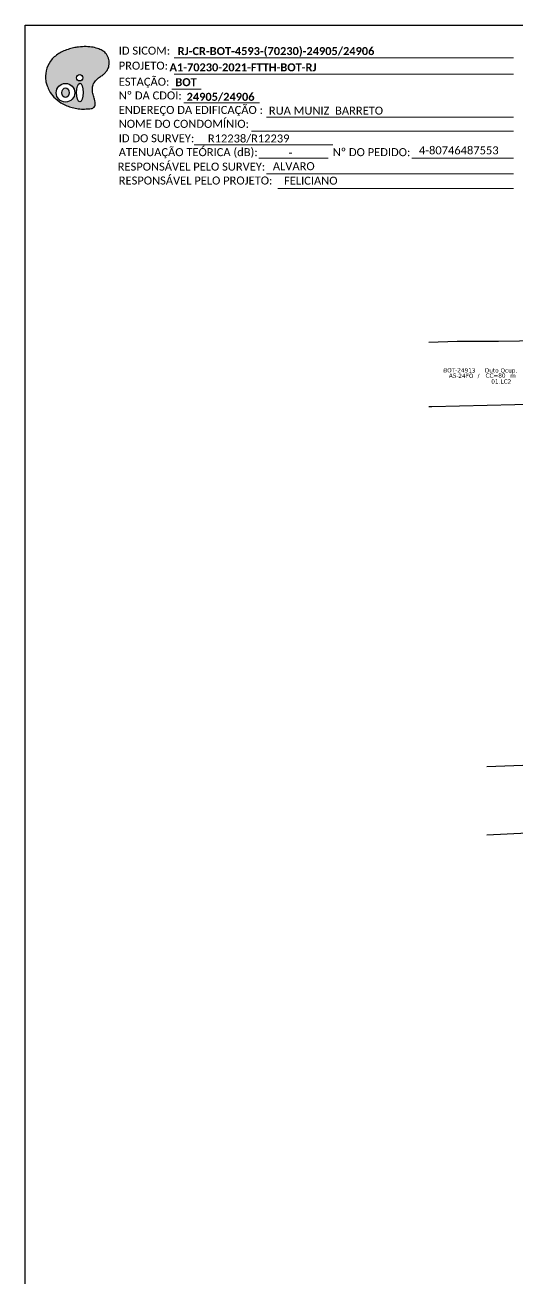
# Model space of a CAD drawing. Header units: metres. Extents: x 0 to 2138, y 0 to 691.
# Drawn here: x 1110.3 to 1246.1, y 345.6 to 691.3 of the extents above; entities that cross this region are included whole.
import ezdxf
from ezdxf.enums import TextEntityAlignment as Align

# ---------------------------------------------------------------- set-up
doc = ezdxf.new("R2010")
doc.units = ezdxf.units.M
doc.layers.add('label_cabos', color=7, linetype='Continuous')
doc.layers.add('QUADRA', color=7, linetype='Continuous')
doc.styles.add('siredit', font='verdana.ttf')
doc.styles.add('WMF-Calibri0', font='calibri.ttf')
doc.styles.add('WMF-Calibri1', font='calibrib.ttf')

# ---------------------------------------------------------------- blocks, each defined once
blk = doc.blocks.new('Inst CB DT OCUP CFOA-SM-AS-80-TS-24')
at = {"layer": 'label_cabos', "color": 0, "style": 'siredit'}
for tag, flags, p in [('ID_ATIVIDADE', 3, (1.31, 2.67)), ('FATOR', 1, (11.56, 2.55))]:
    blk.add_attdef(tag, text='', height=1, rotation=359.69, dxfattribs=dict(at, flags=flags)).set_placement(p, align=Align.MIDDLE_CENTER)
for tag, p in [('TIPO_CABO', (1.76, 0)), ('DESTINO_CABO', (3.13, 1.26)), ('CABO', (4.69, -0.05)), ('/', (7.71, -0.05)), ('LANCE', (10.91, 0)), ('TIPO_CABO', (13.11, 1.24)), ('UND', (15.96, 0)), ('FID', (13.15, -1.41))]:
    blk.add_attdef(tag, text='', height=1, rotation=359.69, dxfattribs=at).set_placement(p, align=Align.MIDDLE_CENTER)
blk.add_attdef('QTDE', (12.43, -0.47), '', height=1, rotation=359.69, dxfattribs=at)
blk = doc.blocks.new('OI')
h = blk.add_hatch(color=40)
edge = h.paths.add_edge_path()
edge.add_spline(control_points=[(4.35, -0.67), (3.92, -0.99), (3.26, -1.5), (2.81, -2.59), (2.9, -3.5), (3.06, -4.27), (3.31, -4.85), (3.37, -5.39), (3.4, -5.88), (3.2, -6.4), (2.54, -6.61), (1.65, -6.63), (0.55, -6.67), (-0.56, -6.42), (-1.61, -6.14), (-2.77, -5.61), (-3.92, -4.77), (-4.89, -3.7), (-5.34, -2.65), (-5.6, -1.94), (-5.85, -0.96), (-5.71, 0.47), (-5.1, 2.02), (-4.14, 3.02), (-3.3, 3.61), (-2.37, 4.16), (-1.36, 4.44), (-0.56, 4.7), (0.79, 4.85), (2.24, 4.97), (3.79, 4.57), (4.67, 4.21), (5.44, 3.65), (5.76, 2.99), (6.03, 2.21), (6.01, 1.46), (5.72, 0.64), (5.31, 0.08), (4.88, -0.38), (4.51, -0.55), (4.35, -0.67)], knot_values=[0, 0, 0, 0, 1.60434, 2.417191, 3.427595, 4.282808, 4.776746, 5.304182, 5.888771, 6.258406, 6.858137, 7.79129, 8.986195, 10.124242, 11.187857, 12.242908, 13.953784, 15.414161, 16.515391, 17.349188, 17.675853, 19.552021, 21.515531, 22.568638, 23.63245, 24.621084, 25.782718, 26.745347, 27.142653, 29.870543, 31.004649, 31.921532, 32.709589, 33.801391, 34.042471, 35.192333, 35.971461, 36.628871, 37.254359, 37.836911, 37.836911, 37.836911, 37.836911], degree=3, periodic=0)
h.paths.add_polyline_path([(1.13, -0.87, -1), (-0.04, -0.87, -1)], flags=16)
edge = h.paths.add_edge_path(flags=16)
edge.add_ellipse((0.56, -3.59), major_axis=(-0.02, 1.71), ratio=0.361305, start_angle=0, end_angle=360)
h.paths.add_polyline_path([(-0.36, -3.62, -1), (-3.8, -3.62, -1)], flags=16)
edge = h.paths.add_edge_path(flags=0)
edge.add_ellipse((-2.08, -3.62), major_axis=(0, 0.885), ratio=0.758294, start_angle=0, end_angle=360)
at = {"color": 40}
for centre, radius in [((-2.08, -3.62), 1.72), ((0.54, -0.87), 0.587)]:
    blk.add_circle(centre, radius, dxfattribs=at)
blk.add_ellipse((0.56, -3.59), major_axis=(-0.02, 1.71), ratio=0.361305, dxfattribs=at)
blk.add_ellipse((-2.08, -3.62), major_axis=(0, 0.885), ratio=0.758294, start_param=-3.141592653589792, end_param=3.141592653589792, dxfattribs=at)
at = {"color": 40, "start_tangent": (-0.800898, -0.598801), "end_tangent": (-0.800898, -0.598801)}
blk.add_spline([(4.35, -0.67), (3.2, -1.78), (2.9, -2.54), (2.92, -3.55), (3.12, -4.38), (3.28, -4.85), (3.37, -5.37), (3.35, -5.95), (3.2, -6.29), (2.66, -6.55), (1.73, -6.63), (0.54, -6.62), (-0.58, -6.41), (-1.6, -6.11), (-2.56, -5.67), (-3.95, -4.67), (-4.89, -3.56), (-5.37, -2.56), (-5.64, -1.78), (-5.72, -1.46), (-5.63, 0.42), (-4.84, 2.22), (-4.13, 2.99), (-3.27, 3.62), (-2.4, 4.09), (-1.3, 4.47), (-0.37, 4.72), (0.02, 4.77), (2.75, 4.8), (3.85, 4.53), (4.69, 4.16), (5.31, 3.68), (5.85, 2.73), (5.93, 2.5), (5.94, 1.35), (5.67, 0.62), (5.29, 0.08), (4.84, -0.36), (4.35, -0.67)], degree=3, dxfattribs=at)

msp = doc.modelspace()

# ---------------------------------------------------------------- linework, layer by layer
msp.add_lwpolyline([(1110.27, 691.28), (2138.18, 691.28), (2138.18, -0.02), (1110.27, -0.02)], close=True)
at = {"lineweight": 0}
for points in [[(1151.35, 682.21), (1244.85, 682.21)], [(1151.35, 677.73), (1244.85, 677.73)], [(1150.71, 673.64), (1158.77, 673.64)], [(1176.84, 665.87), (1244.85, 665.87)], [(1172.64, 662.04), (1244.85, 662.04)], [(1156.84, 658.27), (1195.05, 658.27)]]:
    msp.add_lwpolyline(points, dxfattribs=at)
at = {"color": 7, "lineweight": 0}
for points in [[(1153.99, 669.86), (1174.88, 669.86)], [(1174.73, 654.62), (1193.82, 654.62)], [(1216.86, 654.62), (1244.88, 654.62)], [(1176.84, 650.25), (1244.85, 650.25)], [(1179.91, 646.26), (1244.85, 646.26)]]:
    msp.add_lwpolyline(points, dxfattribs=at)
at = {"layer": 'QUADRA', "color": 252}
for points in [[(1221.52, 603.84), (1229.38, 604.18), (1240.76, 604.18), (1258.2, 604.46), (1258.2, 604.46), (1259.06, 604.73), (1259.88, 605.01), (1260.59, 605.28), (1261.19, 606.11), (1261.65, 606.65), (1261.99, 607.75), (1266.03, 630.74)], [(1221.52, 603.84), (1229.38, 604.18), (1240.76, 604.18), (1258.2, 604.46), (1258.2, 604.46), (1259.06, 604.73), (1259.88, 605.01), (1260.59, 605.28), (1261.19, 606.11), (1261.65, 606.65), (1261.99, 607.75), (1266.03, 630.74)], [(1237.57, 486.88), (1259.8, 487.73), (1260.33, 488.28), (1260.53, 488.83), (1262.94, 585.78), (1262.73, 586.33), (1262.22, 586.88), (1261.5, 587.15), (1245.27, 586.6), (1222.37, 586.06), (1221.52, 586.02)], [(1237.57, 486.88), (1259.8, 487.73), (1260.33, 488.28), (1260.53, 488.83), (1262.94, 585.78), (1262.73, 586.33), (1262.22, 586.88), (1261.5, 587.15), (1245.27, 586.6), (1222.37, 586.06), (1221.52, 586.02)], [(1260.38, 360.16), (1261.1, 393.79), (1261.41, 467.68), (1261.25, 468.23), (1260.72, 468.78), (1259.93, 469.05), (1237.57, 467.93)], [(1260.38, 360.16), (1261.1, 393.79), (1261.41, 467.68), (1261.25, 468.23), (1260.72, 468.78), (1259.93, 469.05), (1237.57, 467.93)]]:
    msp.add_lwpolyline(points, dxfattribs=at)

# ---------------------------------------------------------------- block references
at = {"color": 7, "xscale": 1.494060215586407, "yscale": 1.494060215586409, "zscale": 1.494060215586409, "rotation": 0.153289602394906}
msp.add_blockref('OI', (1124.51, 678.05), dxfattribs=at)
at = {"layer": 'label_cabos', "color": 0, "lineweight": 0}
ref = msp.add_blockref('Inst CB DT OCUP CFOA-SM-AS-80-TS-24', (1226.36, 594.65), dxfattribs=dict(at, xscale=1.152, yscale=1.152, zscale=1.152))
ref.add_attrib('DESTINO_CABO', 'BOT-24913', dxfattribs={"color": 0, "height": 1.152, "rotation": 359.69, "style": 'siredit'}).set_placement((1229.97, 596.1), align=Align.MIDDLE_CENTER)
ref.add_attrib('CABO', '24FO', dxfattribs={"color": 0, "height": 1.152, "rotation": 359.69, "style": 'siredit'}).set_placement((1231.76, 594.59), align=Align.MIDDLE_CENTER)
ref.add_attrib('TIPO_CABO', 'Duto Ocup.', dxfattribs={"color": 0, "height": 1.152, "rotation": 359.69, "style": 'siredit'}).set_placement((1241.46, 596.08), align=Align.MIDDLE_CENTER)
ref.add_attrib('/', '/', dxfattribs={"color": 0, "height": 1.15, "rotation": 359.69, "style": 'siredit'}).set_placement((1235.25, 594.59), align=Align.MIDDLE_CENTER)
ref.add_attrib('TIPO_CABO', 'AS-', dxfattribs={"color": 0, "height": 1.152, "rotation": 359.69, "style": 'siredit'}).set_placement((1228.39, 594.65), align=Align.MIDDLE_CENTER)
ref.add_attrib('FID', '01.LC2', dxfattribs={"color": 0, "height": 1.152, "rotation": 359.69, "style": 'siredit'}).set_placement((1241.51, 593.02), align=Align.MIDDLE_CENTER)
ref.add_attrib('LANCE', 'CC=', dxfattribs={"color": 0, "height": 1.152, "rotation": 359.69, "style": 'siredit'}).set_placement((1238.93, 594.65), align=Align.MIDDLE_CENTER)
ref.add_attrib('QTDE', '80', (1240.68, 594.1), dxfattribs={"color": 0, "height": 1.152, "rotation": 359.69, "style": 'siredit'})
ref.add_attrib('UND', 'm', dxfattribs={"color": 0, "height": 1.15, "rotation": 359.69, "style": 'siredit'}).set_placement((1244.75, 594.65), align=Align.MIDDLE_CENTER)

# ---------------------------------------------------------------- texts
at = {"lineweight": 0, "style": 'WMF-Calibri0'}
for s, height, p in [('ID SICOM:', 2.206, (1136.08, 683.13)), ('PROJETO:', 2.206, (1136.08, 679)), ('ESTAÇÃO:', 2.206, (1136.08, 674.56)), ('ENDEREÇO DA EDIFICAÇÃO :', 2.2064, (1136.08, 666.79)), ('NOME DO CONDOMÍNIO: ', 2.2064, (1136.08, 662.96)), ('ID DO SURVEY:', 2.2064, (1136.08, 658.98)), ('R12238/R12239', 2.2064, (1160.65, 658.92)), ('ATENUAÇÃO TEÓRICA (dB):', 2.2064, (1136.08, 655.15)), ('-', 2.21, (1182.92, 655.03))]:
    msp.add_text(s, height=height, dxfattribs=at).set_placement(p)
for s, height, style, p in [('RJ-CR-BOT-4593-(70230)-24905/24906', 2.2064, 'WMF-Calibri1', (1152.32, 683.01)), ('A1-70230-2021-FTTH-BOT-RJ', 2.2064, 'WMF-Calibri1', (1150.07, 678.53)), ('BOT', 2.206, 'WMF-Calibri1', (1151.69, 674.44)), ('RUA MUNIZ  BARRETO', 2.2064, 'WMF-Calibri0', (1177.47, 666.6))]:
    msp.add_text(s, height=height, dxfattribs=dict(style=style)).set_placement(p)
at = {"color": 7, "lineweight": 0, "style": 'WMF-Calibri0'}
for s, height, p in [('Nº DA CDOI:', 2.2064, (1136.08, 670.78)), ('Nº DO PEDIDO:', 2.2064, (1195.07, 655.15)), ('RESPONSÁVEL PELO SURVEY:', 2.2064, (1135.79, 651.16)), ('ALVARO', 2.206, (1178.56, 651.28)), ('RESPONSÁVEL PELO PROJETO:', 2.2064, (1136.08, 647.33)), ('FELICIANO', 2.206, (1181.63, 647.29))]:
    msp.add_text(s, height=height, dxfattribs=at).set_placement(p)
at = {"color": 7, "style": 'WMF-Calibri1'}
msp.add_text('24905/24906', height=2.2064, dxfattribs=at).set_placement((1164.15, 670.4), align=Align.CENTER)
at = {"color": 7, "style": 'WMF-Calibri0'}
msp.add_text(' 4-80746487553', height=2.2064, dxfattribs=at).set_placement((1218.03, 655.65))

doc.saveas('drawing.dxf')
